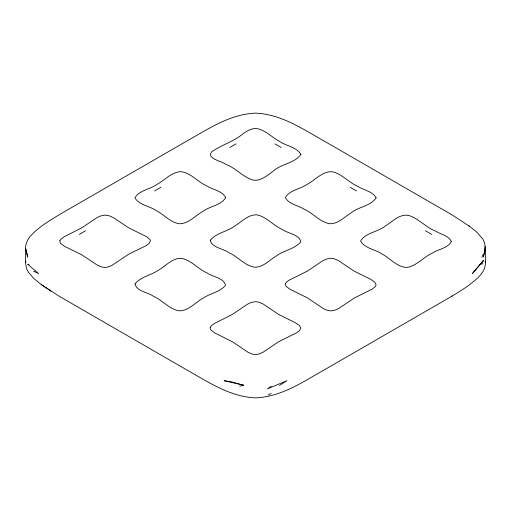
<?xml version="1.0" encoding="UTF-8"?>
<svg xmlns="http://www.w3.org/2000/svg" width="511" height="511" viewBox="0 0 511 511"><rect width="100%" height="100%" fill="white"/><g stroke="black" fill="none" stroke-linecap="round" stroke-linejoin="round"><path stroke-width="0.77" d="M485.45 262.743C485.437 273.021 475.913 279.613 468.734 285.4C457.83 292.995 446.231 299.51 434.714 306.127L324.97 369.491C303.17 381.704 281.254 396.983 255.5 397.858C229.79 396.875 207.83 381.698 186.03 369.491L58.969 296.118L41.276 284.57L33.898 278.591L28.233 271.999L26.502 268.396L25.55 262.743L25.55 248.257C25.563 237.992 35.067 231.394 42.241 225.607C53.15 218.005 64.763 211.503 76.286 204.873L186.03 141.509C207.83 129.302 229.79 114.132 255.5 113.142C281.21 114.132 303.17 129.302 324.97 141.509L452.018 214.869L469.711 226.418L477.095 232.39L482.761 238.988L484.485 242.584L485.45 248.257L485.45 262.743L485.137 261.236M25.55 262.743L25.863 261.236M481.854 264.551L483.368 260.501L472.388 273.602L483.368 260.501M481.854 257.308L483.08 254.593M271.181 386.188L267.509 388.826L286.856 380.714L279.511 385.441M451.577 296.342L452.209 295.958M85.573 230.761L79.301 234.383M160.831 187.313L154.558 190.935M236.082 143.866L229.816 147.481M268.051 395.035L271.181 393.425M239.819 386.188L243.696 385.249L231.892 381.966L224.144 380.714L243.696 385.249M29.14 264.551L27.703 264.244L38.612 273.602L33.573 271.175M281.184 147.481L274.918 143.866M356.442 190.935L350.169 187.313M431.699 234.383L425.427 230.761M468.383 225.53L469.711 226.418M49.701 290.222L50.966 291.072L41.276 284.57M485.226 246.474L484.818 250.978L485.226 246.474M135.045 283.861C136.233 291.359 148.714 292.477 153.69 296.444C162.562 300.302 169.058 308.887 178.793 310.829C188.706 311.173 195.419 302.135 203.499 297.907C210.468 293.269 220.062 291.992 225.504 285.31C224.284 277.837 211.765 276.732 206.776 272.778C197.904 268.92 191.44 260.316 181.712 258.336C173.082 257.742 166.72 265.005 159.994 269.15C152.367 275.065 141.272 276.24 135.045 283.861M210.296 327.315L210.136 328.171L210.8 329.882L214.646 332.929L232.211 341.642L248.212 352.398L252.613 354.2L255.5 354.583L258.387 354.2L262.788 352.398L278.789 341.642L296.354 332.929L299.414 330.745L300.864 328.171L299.44 325.564L295.671 322.901L278.757 314.495L262.961 303.892L258.438 302.065L255.5 301.682L251.073 302.525L247.305 304.3L232.243 314.495L214.396 323.457L211.56 325.564L210.296 327.315M59.864 240.707L60.343 243.191L64.105 246.123L81.703 254.746L97.575 265.318L102.072 267.112L104.985 267.464L107.91 267.049L111.966 265.413L128.248 254.452L145.891 245.746L148.969 243.568L150.419 241.02L149.755 239.32L146.593 236.708L128.248 227.599L113.876 217.948L109.386 215.84L104.985 215.08L100.603 215.955L96.835 217.737L81.703 227.855L64.105 236.797L61.116 238.995L59.864 240.707M300.864 154.373C294.79 163.469 280.769 163.801 272.931 171.428C266.966 175.439 260.438 181.801 252.562 179.968C242.47 176.755 235.533 167.723 225.523 164.216C222.489 161.259 206.265 158.876 211.586 151.882C221.717 144.722 234.223 141.521 243.702 133.211C247.726 130.612 252.319 127.852 257.314 128.638C265.592 130.382 271.603 136.993 278.789 140.959C285.572 145.897 296.406 146.791 300.864 154.373M376.122 197.827C370.807 206.201 358.422 206.661 351.006 212.889C344.273 217.028 337.918 224.291 329.288 223.703C319.56 221.717 313.096 213.113 304.224 209.261C298.283 205.326 288.804 204.374 285.323 197.565C289.705 189.875 300.679 189.089 307.501 184.152C315.498 179.961 322.352 171.108 332.207 171.753C341.891 173.836 348.464 182.235 357.31 186.138C363.219 190.098 372.564 191.114 376.122 197.827M451.296 241.537C447.885 248.346 438.157 249.113 432.344 253.124C423.568 256.976 417.117 265.465 407.465 267.381C397.552 267.719 390.838 258.687 382.752 254.452C375.949 249.483 364.963 248.716 360.581 241.02C365.806 232.473 378.319 231.981 385.76 225.715C392.729 221.448 399.858 213.464 408.928 215.495C418.988 218.791 426.072 227.574 435.992 231.266C440.769 234.517 448.901 235.597 451.296 241.537M210.238 240.17C211.465 247.643 223.978 248.748 228.966 252.709C237.845 256.567 244.303 265.164 254.031 267.151C262.66 267.738 269.022 260.482 275.748 256.337C283.35 250.409 294.425 249.342 300.762 241.863C299.535 234.389 287.022 233.284 282.034 229.324C273.155 225.472 266.697 216.868 256.969 214.882C248.34 214.294 241.978 221.55 235.252 225.696C227.65 231.624 216.575 232.69 210.238 240.17M225.677 197.565C221.295 205.262 210.315 206.042 203.499 210.998C195.79 215.137 189.479 223.071 180.242 223.799C171.013 223.071 164.702 215.137 156.986 211.005C150.202 206.099 139.324 205.371 134.878 197.827C139.337 190.245 150.164 189.338 156.96 184.394C164.683 180.262 171.057 172.494 180.242 171.632C190.737 172.424 197.54 181.986 206.776 185.883C212.717 189.811 222.196 190.756 225.677 197.565M285.496 283.618L285.323 284.467L285.988 286.166L289.852 289.2L307.501 297.907L323.776 308.861L327.838 310.496L330.758 310.912L335.146 310.12L338.908 308.357L354.04 298.181L372.315 289.054L375.457 286.435L376.122 284.723L374.697 282.117L370.929 279.453L354.014 271.047L338.212 260.444L333.696 258.617L330.758 258.234L326.331 259.077L322.562 260.853L307.501 271.041L289.149 280.162L286.78 281.912L285.496 283.618M485.45 248.257L483.368 256.886L485.45 248.257M27.703 257.001L25.55 248.257L27.703 257.001"/></g></svg>
